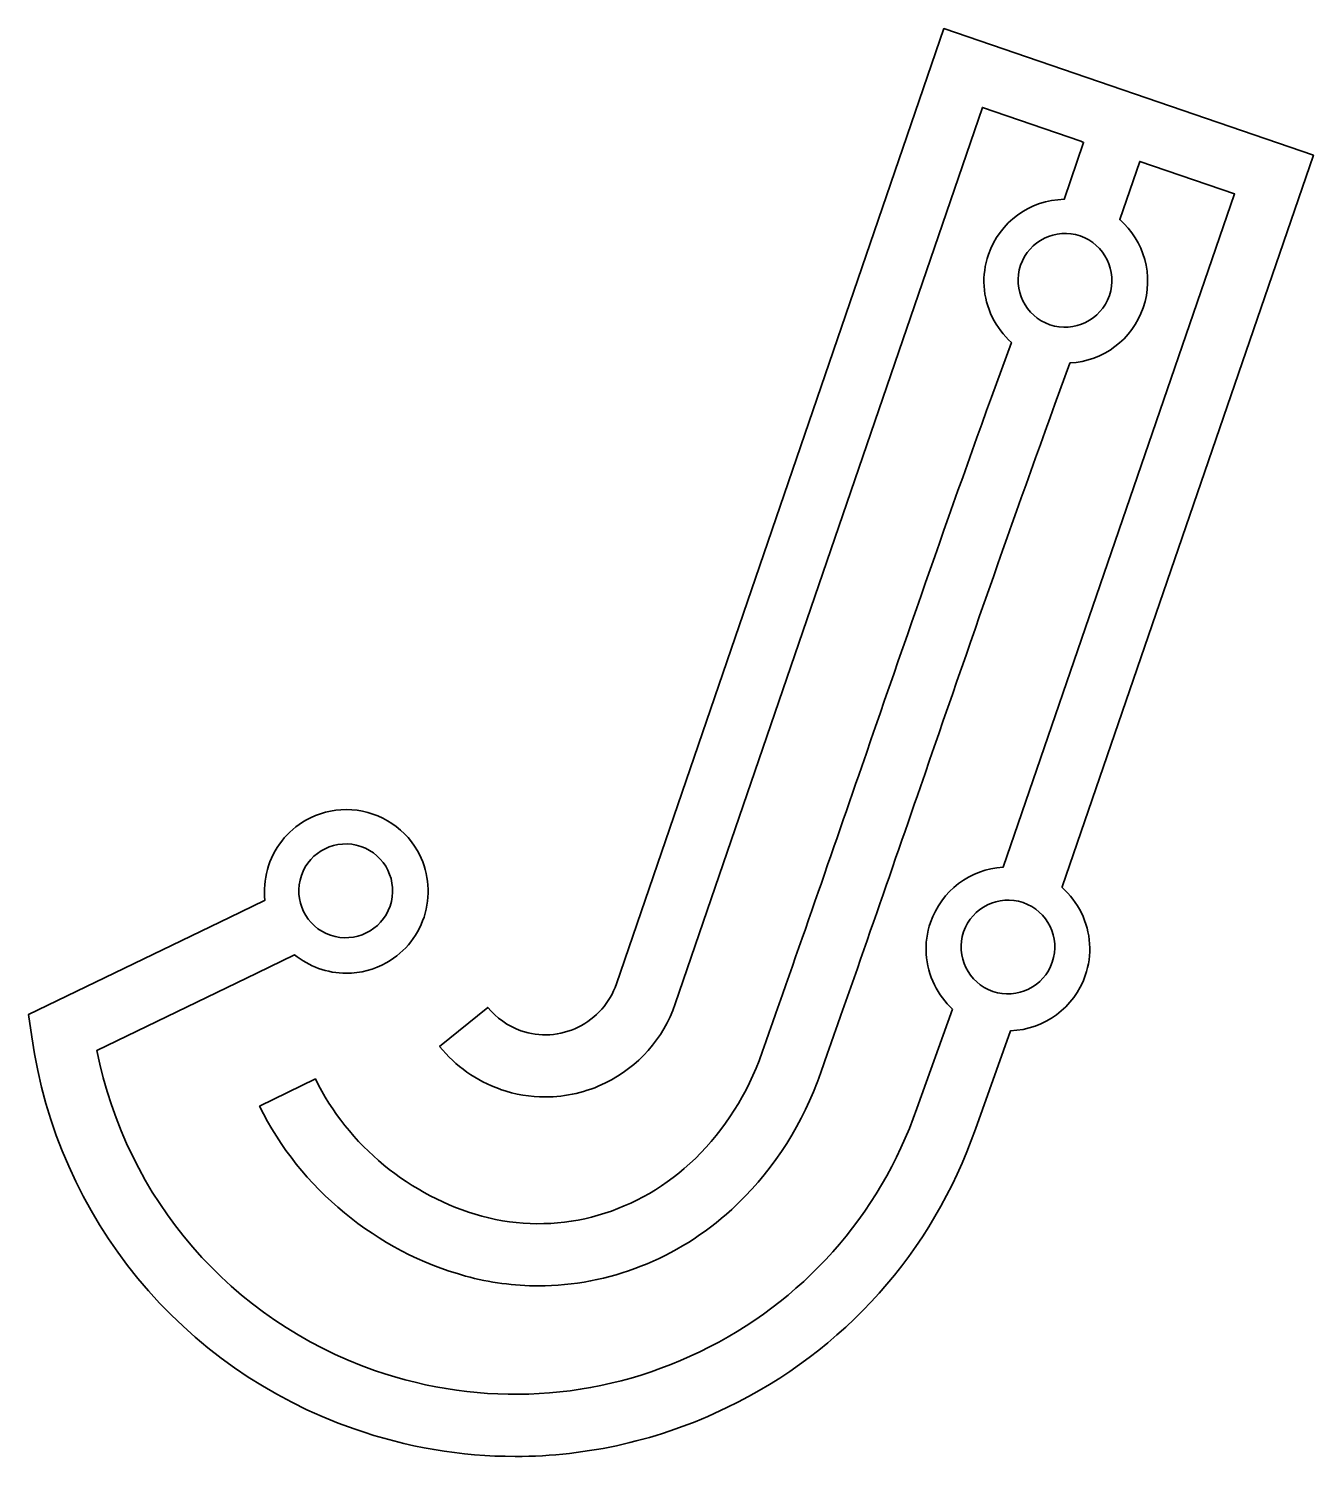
# Model space of a CAD drawing. Header units: inches. Extents: x 622 to 1036, y -663 to -203.
import ezdxf

# ---------------------------------------------------------------- set-up
doc = ezdxf.new("R2010")
doc.units = ezdxf.units.IN
doc.header["$MEASUREMENT"] = 0
doc.layers.add('Layer 1', color=7, linetype='Continuous')

msp = doc.modelspace()

# ---------------------------------------------------------------- linework, layer by layer
at = {"layer": 'Layer 1', "color": 179, "lineweight": 35, "true_color": 0x231f20}
for points, knots in [([(957.65, -311.01), (968.36, -310.47), (977.74, -303.46), (981.25, -293.23), (984.81, -282.83), (981.47, -271.69), (973.68, -264.85), (973.68, -264.85), (973.68, -264.85), (973.68, -264.85), (973.68, -264.85), (980.11, -246.09), (980.11, -246.09), (980.11, -246.09), (1010.67, -256.57), (1010.67, -256.57), (1010.67, -256.57), (936.11, -473.44), (936.11, -473.44), (925.48, -474.05), (916.2, -481.04), (912.71, -491.21), (910.43, -497.87), (910.88, -505.02), (913.97, -511.35), (915.43, -514.34), (917.41, -516.98), (919.79, -519.17), (919.79, -519.17), (919.79, -519.16), (919.79, -519.16), (919.79, -519.16), (908.31, -551.16), (908.31, -551.16), (896.24, -585.75), (871.43, -613.58), (838.43, -629.51), (805.44, -645.44), (768.21, -647.57), (733.62, -635.5), (687.29, -619.34), (653.56, -580.24), (644.17, -532.45), (644.17, -532.45), (695.65, -507.6), (695.65, -507.6), (695.65, -507.6), (707.82, -501.64), (707.82, -501.64), (707.82, -501.64), (707.82, -501.64), (707.82, -501.64), (712.46, -505.43), (718.34, -507.6), (724.51, -507.6), (729.05, -507.6), (733.54, -506.41), (737.51, -504.16), (743.63, -500.69), (748.04, -495.03), (749.91, -488.25), (751.78, -481.46), (750.9, -474.35), (747.42, -468.22), (742.75, -459.98), (733.96, -454.87), (724.48, -454.87), (719.94, -454.87), (715.44, -456.06), (711.48, -458.3), (705.36, -461.78), (700.95, -467.43), (699.08, -474.22), (698.18, -477.49), (697.92, -480.83), (698.27, -484.1), (698.27, -484.1), (698.12, -484.12), (698.12, -484.12), (698.12, -484.12), (686.9, -489.61), (686.9, -489.61), (686.9, -489.61), (622.12, -520.88), (622.12, -520.88), (622.12, -520.88), (623.16, -528.12), (623.16, -528.12), (631.52, -586.57), (671.32, -634.95), (727.03, -654.38), (743.98, -660.29), (761.48, -663.23), (778.92, -663.23), (802.26, -663.23), (825.49, -657.97), (847.13, -647.52), (884.93, -629.27), (913.37, -597.39), (927.17, -557.83), (927.17, -557.83), (938.54, -526.11), (938.54, -526.11), (949.44, -525.75), (959.03, -518.68), (962.59, -508.31), (964.87, -501.65), (964.43, -494.5), (961.33, -488.17), (959.78, -485.01), (957.67, -482.24), (955.1, -479.98), (955.1, -479.98), (955.09, -479.75), (955.09, -479.75), (955.09, -479.75), (1036.09, -244.15), (1036.09, -244.15), (1036.09, -244.15), (917.02, -203.32), (917.02, -203.32), (917.02, -203.32), (811.53, -511.01), (811.53, -511.01), (809.42, -517.15), (805.05, -522.1), (799.23, -524.95), (793.43, -527.79), (786.86, -528.21), (780.73, -526.12), (776.55, -524.62), (772.87, -522.02), (770.08, -518.59), (770.08, -518.59), (754.57, -531.22), (754.57, -531.22), (759.68, -537.49), (766.42, -542.25), (774.07, -544.98), (774.07, -544.98), (774.19, -545.02), (774.19, -545.02), (778.91, -546.64), (783.77, -547.44), (788.61, -547.44), (795.26, -547.44), (801.88, -545.93), (808.02, -542.92), (818.64, -537.72), (826.61, -528.69), (830.45, -517.5), (830.45, -517.5), (929.45, -228.73), (929.45, -228.73), (929.45, -228.73), (961.19, -239.61), (961.19, -239.61), (961.19, -239.61), (962.05, -240.01), (962.05, -240.01), (962.05, -240.01), (955.76, -258.36), (955.76, -258.36), (955.76, -258.36), (955.76, -258.32), (955.76, -258.32), (944.72, -258.54), (934.96, -265.65), (931.37, -276.13), (929.08, -282.79), (929.53, -289.94), (932.63, -296.27), (934.16, -299.4), (936.25, -302.15), (938.79, -304.4), (938.79, -304.4), (938.79, -304.4), (938.79, -304.4), (921.38, -351.87), (906.39, -395.22), (890.57, -440.98), (880.05, -471.39), (869.18, -502.85), (857.46, -535.81), (852.57, -548.59), (844.86, -560.04), (835.16, -568.92), (816.61, -585.89), (791.58, -592.22), (768.21, -585.84), (745.06, -579.52), (724.99, -563), (714.52, -541.66), (714.52, -541.66), (696.56, -550.46), (696.56, -550.46), (709.52, -576.89), (734.33, -597.32), (762.94, -605.13), (770.69, -607.25), (778.58, -608.28), (786.42, -608.28), (808.96, -608.28), (831.12, -599.72), (848.66, -583.67), (860.68, -572.67), (870.2, -558.55), (876.19, -542.83), (876.19, -542.83), (876.27, -542.62), (876.27, -542.62), (888.03, -509.53), (898.93, -478), (909.47, -447.51), (925.29, -401.77), (940.27, -358.44), (957.65, -311.05), (957.65, -311.05), (957.65, -311.01), (957.65, -311.01)], [0, 0, 0, 0, 1, 1, 1, 2, 2, 2, 3, 3, 3, 4, 4, 4, 5, 5, 5, 6, 6, 6, 7, 7, 7, 8, 8, 8, 9, 9, 9, 10, 10, 10, 11, 11, 11, 12, 12, 12, 13, 13, 13, 14, 14, 14, 15, 15, 15, 16, 16, 16, 17, 17, 17, 18, 18, 18, 19, 19, 19, 20, 20, 20, 21, 21, 21, 22, 22, 22, 23, 23, 23, 24, 24, 24, 25, 25, 25, 26, 26, 26, 27, 27, 27, 28, 28, 28, 29, 29, 29, 30, 30, 30, 31, 31, 31, 32, 32, 32, 33, 33, 33, 34, 34, 34, 35, 35, 35, 36, 36, 36, 37, 37, 37, 38, 38, 38, 39, 39, 39, 40, 40, 40, 41, 41, 41, 42, 42, 42, 43, 43, 43, 44, 44, 44, 45, 45, 45, 46, 46, 46, 47, 47, 47, 48, 48, 48, 49, 49, 49, 50, 50, 50, 51, 51, 51, 52, 52, 52, 53, 53, 53, 54, 54, 54, 55, 55, 55, 56, 56, 56, 57, 57, 57, 58, 58, 58, 59, 59, 59, 60, 60, 60, 61, 61, 61, 62, 62, 62, 63, 63, 63, 64, 64, 64, 65, 65, 65, 66, 66, 66, 67, 67, 67, 68, 68, 68, 69, 69, 69, 70, 70, 70, 71, 71, 71, 72, 72, 72, 73, 73, 73, 73]), ([(970.34, -289.33), (967.64, -297.22), (959.04, -301.42), (951.15, -298.72), (943.26, -296.01), (939.05, -287.42), (941.76, -279.52), (944.47, -271.63), (953.06, -267.43), (960.95, -270.13), (968.85, -272.84), (973.05, -281.43), (970.34, -289.33)], [0, 0, 0, 0, 1, 1, 1, 2, 2, 2, 3, 3, 3, 4, 4, 4, 4]), ([(738.6, -485.96), (735.89, -493.85), (727.3, -498.05), (719.41, -495.35), (711.51, -492.64), (707.31, -484.05), (710.02, -476.16), (712.72, -468.26), (721.31, -464.06), (729.21, -466.76), (737.1, -469.47), (741.31, -478.06), (738.6, -485.96)], [0, 0, 0, 0, 1, 1, 1, 2, 2, 2, 3, 3, 3, 4, 4, 4, 4]), ([(951.96, -504.04), (949.26, -511.93), (940.66, -516.13), (932.77, -513.43), (924.88, -510.72), (920.67, -502.13), (923.38, -494.24), (926.09, -486.34), (934.68, -482.14), (942.57, -484.84), (950.47, -487.55), (954.67, -496.14), (951.96, -504.04)], [0, 0, 0, 0, 1, 1, 1, 2, 2, 2, 3, 3, 3, 4, 4, 4, 4])]:
    msp.add_open_spline(points, degree=3, knots=knots, dxfattribs=at)

doc.saveas('drawing.dxf')
